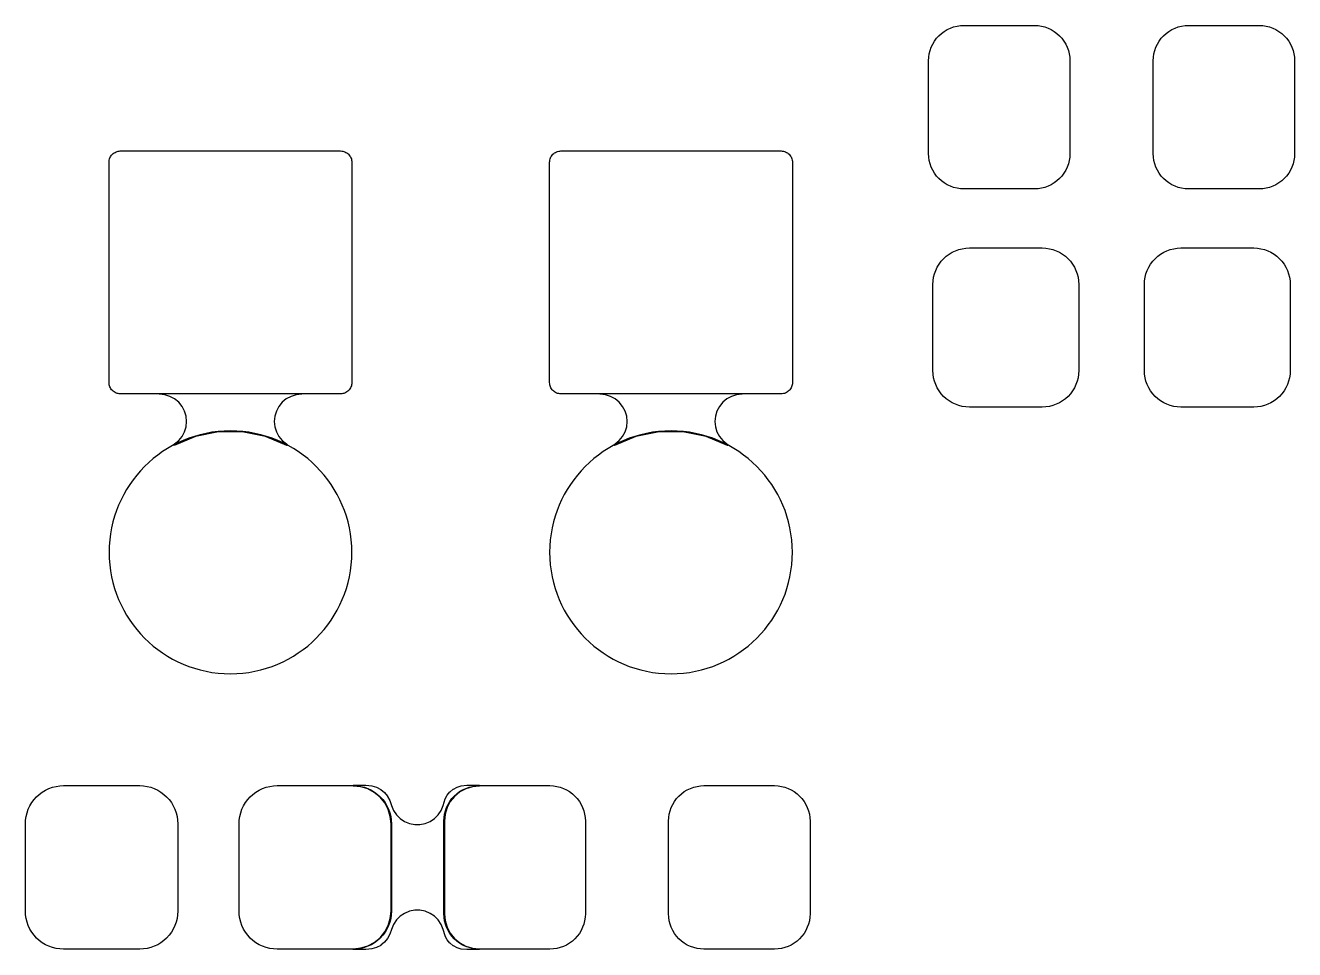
# Model space of a CAD drawing. Extents: x 0.49 to 2.43, y -7.79 to -4.97.
# Drawn here: x 0.8374 to 1.0642, y -7.7824 to -7.6173 of the extents above; entities that cross this region are included whole.
import ezdxf

# ---------------------------------------------------------------- set-up
doc = ezdxf.new("R2010")
doc.units = 0
doc.header["$MEASUREMENT"] = 0
doc.layers.add('BLACK', color=7, linetype='CONTINUOUS')

msp = doc.modelspace()

# ---------------------------------------------------------------- linework, layer by layer
at = {"layer": 'BLACK', "linetype": 'CONTINUOUS'}
for p, q in [((1.00326, -7.61756), (1.00387, -7.6174)), ((1.00387, -7.6174), (1.00448, -7.61731)), ((1.00448, -7.61731), (1.0051, -7.61728)), ((1.0051, -7.61728), (1.01774, -7.61728)), ((1.01774, -7.61728), (1.01836, -7.61731)), ((1.01836, -7.61731), (1.01897, -7.6174)), ((1.01897, -7.6174), (1.01957, -7.61756)), ((1.04342, -7.61756), (1.04402, -7.6174)), ((1.04402, -7.6174), (1.04464, -7.61731)), ((1.04464, -7.61731), (1.04526, -7.61728)), ((1.04526, -7.61728), (1.05789, -7.61728)), ((1.05789, -7.61728), (1.05851, -7.61731)), ((1.05851, -7.61731), (1.05913, -7.6174)), ((1.05913, -7.6174), (1.05973, -7.61756)), ((0.999844, -7.62009), (1.00021, -7.61959)), ((1.00021, -7.61959), (1.00063, -7.61913)), ((1.00063, -7.61913), (1.00109, -7.61872)), ((1.00109, -7.61872), (1.00159, -7.61835)), ((1.00159, -7.61835), (1.00212, -7.61803)), ((1.00212, -7.61803), (1.00268, -7.61776)), ((1.00268, -7.61776), (1.00326, -7.61756)), ((1.01957, -7.61756), (1.02015, -7.61776)), ((1.02015, -7.61776), (1.02071, -7.61803)), ((1.02071, -7.61803), (1.02125, -7.61835)), ((1.02125, -7.61835), (1.02174, -7.61872)), ((1.02174, -7.61872), (1.0222, -7.61913)), ((1.0222, -7.61913), (1.02262, -7.61959)), ((1.02262, -7.61959), (1.02299, -7.62009)), ((1.04, -7.62009), (1.04037, -7.61959)), ((1.04037, -7.61959), (1.04079, -7.61913)), ((1.04079, -7.61913), (1.04125, -7.61872)), ((1.04125, -7.61872), (1.04175, -7.61835)), ((1.04175, -7.61835), (1.04228, -7.61803)), ((1.04228, -7.61803), (1.04284, -7.61776)), ((1.04284, -7.61776), (1.04342, -7.61756)), ((1.05973, -7.61756), (1.06031, -7.61776)), ((1.06031, -7.61776), (1.06087, -7.61803)), ((1.06087, -7.61803), (1.0614, -7.61835)), ((1.0614, -7.61835), (1.0619, -7.61872)), ((1.0619, -7.61872), (1.06236, -7.61913)), ((1.06236, -7.61913), (1.06278, -7.61959)), ((1.06278, -7.61959), (1.06315, -7.62009)), ((0.998901, -7.62237), (0.999052, -7.62177)), ((0.999052, -7.62177), (0.999261, -7.62118)), ((0.999261, -7.62118), (0.999526, -7.62062)), ((0.999526, -7.62062), (0.999844, -7.62009)), ((1.02299, -7.62009), (1.02331, -7.62062)), ((1.02331, -7.62062), (1.02357, -7.62118)), ((1.02357, -7.62118), (1.02378, -7.62177)), ((1.02378, -7.62177), (1.02393, -7.62237)), ((1.03906, -7.62237), (1.03921, -7.62177)), ((1.03921, -7.62177), (1.03942, -7.62118)), ((1.03942, -7.62118), (1.03968, -7.62062)), ((1.03968, -7.62062), (1.04, -7.62009)), ((1.06315, -7.62009), (1.06347, -7.62062)), ((1.06347, -7.62062), (1.06373, -7.62118)), ((1.06373, -7.62118), (1.06394, -7.62177)), ((1.06394, -7.62177), (1.06409, -7.62237)), ((0.99878, -7.6236), (0.99881, -7.62298)), ((0.99878, -7.64018), (0.99878, -7.6236)), ((0.99881, -7.62298), (0.998901, -7.62237)), ((1.02393, -7.62237), (1.02402, -7.62298)), ((1.02402, -7.62298), (1.02406, -7.6236)), ((1.02406, -7.6236), (1.02406, -7.64018)), ((1.03894, -7.6236), (1.03897, -7.62298)), ((1.03894, -7.64018), (1.03894, -7.6236)), ((1.03897, -7.62298), (1.03906, -7.62237)), ((1.06409, -7.62237), (1.06418, -7.62298)), ((1.06418, -7.62298), (1.06421, -7.6236)), ((1.06421, -7.6236), (1.06421, -7.64018)), ((0.852911, -7.64031), (0.853057, -7.64018)), ((0.853057, -7.64018), (0.853215, -7.64006)), ((0.853215, -7.64006), (0.853384, -7.63996)), ((0.853384, -7.63996), (0.853562, -7.63988)), ((0.853562, -7.63988), (0.853748, -7.63981)), ((0.853748, -7.63981), (0.853939, -7.63976)), ((0.853939, -7.63976), (0.854134, -7.63973)), ((0.854134, -7.63973), (0.854331, -7.63972)), ((0.854331, -7.63972), (0.893701, -7.63972)), ((0.893701, -7.63972), (0.893898, -7.63973)), ((0.893898, -7.63973), (0.894093, -7.63976)), ((0.894093, -7.63976), (0.894284, -7.63981)), ((0.894284, -7.63981), (0.894469, -7.63988)), ((0.894469, -7.63988), (0.894647, -7.63996)), ((0.894647, -7.63996), (0.894816, -7.64006)), ((0.894816, -7.64006), (0.894975, -7.64018)), ((0.894975, -7.64018), (0.895121, -7.64031)), ((0.931651, -7.64031), (0.931797, -7.64018)), ((0.931797, -7.64018), (0.931955, -7.64006)), ((0.931955, -7.64006), (0.932124, -7.63996)), ((0.932124, -7.63996), (0.932302, -7.63988)), ((0.932302, -7.63988), (0.932488, -7.63981)), ((0.932488, -7.63981), (0.932679, -7.63976)), ((0.932679, -7.63976), (0.932874, -7.63973)), ((0.932874, -7.63973), (0.933071, -7.63972)), ((0.933071, -7.63972), (0.972441, -7.63972)), ((0.972441, -7.63972), (0.972638, -7.63973)), ((0.972638, -7.63973), (0.972833, -7.63976)), ((0.972833, -7.63976), (0.973024, -7.63981)), ((0.973024, -7.63981), (0.973209, -7.63988)), ((0.973209, -7.63988), (0.973387, -7.63996)), ((0.973387, -7.63996), (0.973556, -7.64006)), ((0.973556, -7.64006), (0.973715, -7.64018)), ((0.973715, -7.64018), (0.973861, -7.64031)), ((0.99881, -7.6408), (0.99878, -7.64018)), ((1.02406, -7.64018), (1.02402, -7.6408)), ((1.03897, -7.6408), (1.03894, -7.64018)), ((1.06421, -7.64018), (1.06418, -7.6408)), ((0.852323, -7.64173), (0.852333, -7.64154)), ((0.852323, -7.6811), (0.852323, -7.64173)), ((0.852333, -7.64154), (0.852361, -7.64134)), ((0.852361, -7.64134), (0.852409, -7.64115)), ((0.852409, -7.64115), (0.852476, -7.64096)), ((0.852476, -7.64096), (0.85256, -7.64079)), ((0.85256, -7.64079), (0.852661, -7.64062)), ((0.852661, -7.64062), (0.852779, -7.64046)), ((0.852779, -7.64046), (0.852911, -7.64031)), ((0.895121, -7.64031), (0.895253, -7.64046)), ((0.895253, -7.64046), (0.89537, -7.64062)), ((0.89537, -7.64062), (0.895472, -7.64079)), ((0.895472, -7.64079), (0.895556, -7.64096)), ((0.895556, -7.64096), (0.895622, -7.64115)), ((0.895622, -7.64115), (0.89567, -7.64134)), ((0.89567, -7.64134), (0.895699, -7.64154)), ((0.895699, -7.64154), (0.895709, -7.64173)), ((0.895709, -7.64173), (0.895709, -7.6811)), ((0.931063, -7.64173), (0.931073, -7.64154)), ((0.931063, -7.6811), (0.931063, -7.64173)), ((0.931073, -7.64154), (0.931102, -7.64134)), ((0.931102, -7.64134), (0.931149, -7.64115)), ((0.931149, -7.64115), (0.931216, -7.64096)), ((0.931216, -7.64096), (0.9313, -7.64079)), ((0.9313, -7.64079), (0.931401, -7.64062)), ((0.931401, -7.64062), (0.931519, -7.64046)), ((0.931519, -7.64046), (0.931651, -7.64031)), ((0.973861, -7.64031), (0.973993, -7.64046)), ((0.973993, -7.64046), (0.97411, -7.64062)), ((0.97411, -7.64062), (0.974212, -7.64079)), ((0.974212, -7.64079), (0.974296, -7.64096)), ((0.974296, -7.64096), (0.974362, -7.64115)), ((0.974362, -7.64115), (0.97441, -7.64134)), ((0.97441, -7.64134), (0.974439, -7.64154)), ((0.974439, -7.64154), (0.974449, -7.64173)), ((0.974449, -7.64173), (0.974449, -7.6811)), ((0.998901, -7.64141), (0.99881, -7.6408)), ((0.999052, -7.64201), (0.998901, -7.64141)), ((0.999261, -7.6426), (0.999052, -7.64201)), ((1.02378, -7.64201), (1.02357, -7.6426)), ((1.02393, -7.64141), (1.02378, -7.64201)), ((1.02402, -7.6408), (1.02393, -7.64141)), ((1.03906, -7.64141), (1.03897, -7.6408)), ((1.03921, -7.64201), (1.03906, -7.64141)), ((1.03942, -7.6426), (1.03921, -7.64201)), ((1.06394, -7.64201), (1.06373, -7.6426)), ((1.06409, -7.64141), (1.06394, -7.64201)), ((1.06418, -7.6408), (1.06409, -7.64141)), ((0.999526, -7.64316), (0.999261, -7.6426)), ((0.999844, -7.64369), (0.999526, -7.64316)), ((1.00021, -7.64419), (0.999844, -7.64369)), ((1.00063, -7.64465), (1.00021, -7.64419)), ((1.00109, -7.64506), (1.00063, -7.64465)), ((1.0222, -7.64465), (1.02174, -7.64506)), ((1.02262, -7.64419), (1.0222, -7.64465)), ((1.02299, -7.64369), (1.02262, -7.64419)), ((1.02331, -7.64316), (1.02299, -7.64369)), ((1.02357, -7.6426), (1.02331, -7.64316)), ((1.03968, -7.64316), (1.03942, -7.6426)), ((1.04, -7.64369), (1.03968, -7.64316)), ((1.04037, -7.64419), (1.04, -7.64369)), ((1.04079, -7.64465), (1.04037, -7.64419)), ((1.04125, -7.64506), (1.04079, -7.64465)), ((1.06236, -7.64465), (1.0619, -7.64506)), ((1.06278, -7.64419), (1.06236, -7.64465)), ((1.06315, -7.64369), (1.06278, -7.64419)), ((1.06347, -7.64316), (1.06315, -7.64369)), ((1.06373, -7.6426), (1.06347, -7.64316)), ((1.00159, -7.64543), (1.00109, -7.64506)), ((1.00212, -7.64575), (1.00159, -7.64543)), ((1.00268, -7.64602), (1.00212, -7.64575)), ((1.00326, -7.64622), (1.00268, -7.64602)), ((1.00387, -7.64637), (1.00326, -7.64622)), ((1.00448, -7.64647), (1.00387, -7.64637)), ((1.0051, -7.6465), (1.00448, -7.64647)), ((1.01774, -7.6465), (1.0051, -7.6465)), ((1.01836, -7.64647), (1.01774, -7.6465)), ((1.01897, -7.64637), (1.01836, -7.64647)), ((1.01957, -7.64622), (1.01897, -7.64637)), ((1.02015, -7.64602), (1.01957, -7.64622)), ((1.02071, -7.64575), (1.02015, -7.64602)), ((1.02125, -7.64543), (1.02071, -7.64575)), ((1.02174, -7.64506), (1.02125, -7.64543)), ((1.04175, -7.64543), (1.04125, -7.64506)), ((1.04228, -7.64575), (1.04175, -7.64543)), ((1.04284, -7.64602), (1.04228, -7.64575)), ((1.04342, -7.64622), (1.04284, -7.64602)), ((1.04402, -7.64637), (1.04342, -7.64622)), ((1.04464, -7.64647), (1.04402, -7.64637)), ((1.04526, -7.6465), (1.04464, -7.64647)), ((1.05789, -7.6465), (1.04526, -7.6465)), ((1.05851, -7.64647), (1.05789, -7.6465)), ((1.05913, -7.64637), (1.05851, -7.64647)), ((1.05973, -7.64622), (1.05913, -7.64637)), ((1.06031, -7.64602), (1.05973, -7.64622)), ((1.06087, -7.64575), (1.06031, -7.64602)), ((1.0614, -7.64543), (1.06087, -7.64575)), ((1.0619, -7.64506), (1.0614, -7.64543)), ((1.00195, -7.65853), (1.00246, -7.65815)), ((1.00246, -7.65815), (1.00301, -7.65782)), ((1.00301, -7.65782), (1.00359, -7.65754)), ((1.00359, -7.65754), (1.00419, -7.65733)), ((1.00419, -7.65733), (1.00481, -7.65717)), ((1.00481, -7.65717), (1.00544, -7.65708)), ((1.00544, -7.65708), (1.00608, -7.65705)), ((1.00608, -7.65705), (1.01911, -7.65705)), ((1.01911, -7.65705), (1.01975, -7.65708)), ((1.01975, -7.65708), (1.02039, -7.65717)), ((1.02039, -7.65717), (1.02101, -7.65733)), ((1.02101, -7.65733), (1.02161, -7.65754)), ((1.02161, -7.65754), (1.02219, -7.65782)), ((1.02219, -7.65782), (1.02273, -7.65815)), ((1.02273, -7.65815), (1.02325, -7.65853)), ((1.03974, -7.65853), (1.04026, -7.65815)), ((1.04026, -7.65815), (1.04081, -7.65782)), ((1.04081, -7.65782), (1.04138, -7.65754)), ((1.04138, -7.65754), (1.04199, -7.65733)), ((1.04199, -7.65733), (1.04261, -7.65717)), ((1.04261, -7.65717), (1.04324, -7.65708)), ((1.04324, -7.65708), (1.04388, -7.65705)), ((1.04388, -7.65705), (1.05691, -7.65705)), ((1.05691, -7.65705), (1.05755, -7.65708)), ((1.05755, -7.65708), (1.05818, -7.65717)), ((1.05818, -7.65717), (1.0588, -7.65733)), ((1.0588, -7.65733), (1.0594, -7.65754)), ((1.0594, -7.65754), (1.05998, -7.65782)), ((1.05998, -7.65782), (1.06053, -7.65815)), ((1.06053, -7.65815), (1.06104, -7.65853)), ((1.00006, -7.66107), (1.00034, -7.66049)), ((1.00034, -7.66049), (1.00067, -7.65994)), ((1.00067, -7.65994), (1.00105, -7.65943)), ((1.00105, -7.65943), (1.00148, -7.65896)), ((1.00148, -7.65896), (1.00195, -7.65853)), ((1.02325, -7.65853), (1.02372, -7.65896)), ((1.02372, -7.65896), (1.02415, -7.65943)), ((1.02415, -7.65943), (1.02453, -7.65994)), ((1.02453, -7.65994), (1.02486, -7.66049)), ((1.02486, -7.66049), (1.02513, -7.66107)), ((1.03786, -7.66107), (1.03813, -7.66049)), ((1.03813, -7.66049), (1.03846, -7.65994)), ((1.03846, -7.65994), (1.03884, -7.65943)), ((1.03884, -7.65943), (1.03927, -7.65896)), ((1.03927, -7.65896), (1.03974, -7.65853)), ((1.06104, -7.65853), (1.06152, -7.65896)), ((1.06152, -7.65896), (1.06195, -7.65943)), ((1.06195, -7.65943), (1.06233, -7.65994)), ((1.06233, -7.65994), (1.06266, -7.66049)), ((1.06266, -7.66049), (1.06293, -7.66107)), ((0.999567, -7.66356), (0.999598, -7.66292)), ((0.999598, -7.66292), (0.999692, -7.66229)), ((0.999692, -7.66229), (0.999847, -7.66167)), ((0.999847, -7.66167), (1.00006, -7.66107)), ((1.02513, -7.66107), (1.02535, -7.66167)), ((1.02535, -7.66167), (1.0255, -7.66229)), ((1.0255, -7.66229), (1.0256, -7.66292)), ((1.0256, -7.66292), (1.02563, -7.66356)), ((1.03736, -7.66356), (1.03739, -7.66292)), ((1.03739, -7.66292), (1.03749, -7.66229)), ((1.03749, -7.66229), (1.03764, -7.66167)), ((1.03764, -7.66167), (1.03786, -7.66107)), ((1.06293, -7.66107), (1.06314, -7.66167)), ((1.06314, -7.66167), (1.0633, -7.66229)), ((1.0633, -7.66229), (1.06339, -7.66292)), ((1.06339, -7.66292), (1.06343, -7.66356)), ((0.999567, -7.67896), (0.999567, -7.66356)), ((1.02563, -7.66356), (1.02563, -7.67896)), ((1.03736, -7.67896), (1.03736, -7.66356)), ((1.06343, -7.66356), (1.06343, -7.67896)), ((0.999598, -7.6796), (0.999567, -7.67896)), ((0.999692, -7.68023), (0.999598, -7.6796)), ((0.999847, -7.68085), (0.999692, -7.68023)), ((1.00006, -7.68145), (0.999847, -7.68085)), ((1.02535, -7.68085), (1.02513, -7.68145)), ((1.0255, -7.68023), (1.02535, -7.68085)), ((1.0256, -7.6796), (1.0255, -7.68023)), ((1.02563, -7.67896), (1.0256, -7.6796)), ((1.03739, -7.6796), (1.03736, -7.67896)), ((1.03749, -7.68023), (1.03739, -7.6796)), ((1.03764, -7.68085), (1.03749, -7.68023)), ((1.03786, -7.68145), (1.03764, -7.68085)), ((1.06314, -7.68085), (1.06293, -7.68145)), ((1.0633, -7.68023), (1.06314, -7.68085)), ((1.06339, -7.6796), (1.0633, -7.68023)), ((1.06343, -7.67896), (1.06339, -7.6796)), ((0.852333, -7.6813), (0.852323, -7.6811)), ((0.852361, -7.68149), (0.852333, -7.6813)), ((0.852409, -7.68169), (0.852361, -7.68149)), ((0.852476, -7.68187), (0.852409, -7.68169)), ((0.85256, -7.68205), (0.852476, -7.68187)), ((0.852661, -7.68222), (0.85256, -7.68205)), ((0.852779, -7.68238), (0.852661, -7.68222)), ((0.852911, -7.68252), (0.852779, -7.68238)), ((0.853057, -7.68265), (0.852911, -7.68252)), ((0.853215, -7.68277), (0.853057, -7.68265)), ((0.853384, -7.68287), (0.853215, -7.68277)), ((0.853562, -7.68296), (0.853384, -7.68287)), ((0.853748, -7.68302), (0.853562, -7.68296)), ((0.853939, -7.68307), (0.853748, -7.68302)), ((0.854134, -7.6831), (0.853939, -7.68307)), ((0.854331, -7.68311), (0.854134, -7.6831)), ((0.893701, -7.68311), (0.854331, -7.68311)), ((0.86127, -7.68314), (0.861278, -7.68306)), ((0.861334, -7.68319), (0.86127, -7.68314)), ((0.861278, -7.68306), (0.861342, -7.68303)), ((0.862286, -7.68328), (0.861334, -7.68319)), ((0.861342, -7.68303), (0.88669, -7.68303)), ((0.863195, -7.68356), (0.862286, -7.68328)), ((0.885745, -7.68328), (0.884837, -7.68356)), ((0.886698, -7.68319), (0.885745, -7.68328)), ((0.88669, -7.68303), (0.886758, -7.68307)), ((0.886758, -7.68315), (0.886698, -7.68319)), ((0.886758, -7.68307), (0.886758, -7.68315)), ((0.893898, -7.6831), (0.893701, -7.68311)), ((0.894093, -7.68307), (0.893898, -7.6831)), ((0.894284, -7.68302), (0.894093, -7.68307)), ((0.894469, -7.68296), (0.894284, -7.68302)), ((0.894647, -7.68287), (0.894469, -7.68296)), ((0.894816, -7.68277), (0.894647, -7.68287)), ((0.894975, -7.68265), (0.894816, -7.68277)), ((0.895121, -7.68252), (0.894975, -7.68265)), ((0.895253, -7.68238), (0.895121, -7.68252)), ((0.89537, -7.68222), (0.895253, -7.68238)), ((0.895472, -7.68205), (0.89537, -7.68222)), ((0.895556, -7.68187), (0.895472, -7.68205)), ((0.895622, -7.68169), (0.895556, -7.68187)), ((0.89567, -7.68149), (0.895622, -7.68169)), ((0.895699, -7.6813), (0.89567, -7.68149)), ((0.895709, -7.6811), (0.895699, -7.6813)), ((0.931073, -7.6813), (0.931063, -7.6811)), ((0.931102, -7.68149), (0.931073, -7.6813)), ((0.931149, -7.68169), (0.931102, -7.68149)), ((0.931216, -7.68187), (0.931149, -7.68169)), ((0.9313, -7.68205), (0.931216, -7.68187)), ((0.931401, -7.68222), (0.9313, -7.68205)), ((0.931519, -7.68238), (0.931401, -7.68222)), ((0.931651, -7.68252), (0.931519, -7.68238)), ((0.931797, -7.68265), (0.931651, -7.68252)), ((0.931955, -7.68277), (0.931797, -7.68265)), ((0.932124, -7.68287), (0.931955, -7.68277)), ((0.932302, -7.68296), (0.932124, -7.68287)), ((0.932488, -7.68302), (0.932302, -7.68296)), ((0.932679, -7.68307), (0.932488, -7.68302)), ((0.932874, -7.6831), (0.932679, -7.68307)), ((0.933071, -7.68311), (0.932874, -7.6831)), ((0.972441, -7.68311), (0.933071, -7.68311)), ((0.94001, -7.68314), (0.940018, -7.68306)), ((0.940074, -7.68319), (0.94001, -7.68314)), ((0.940018, -7.68306), (0.940082, -7.68303)), ((0.941026, -7.68328), (0.940074, -7.68319)), ((0.940082, -7.68303), (0.96543, -7.68303)), ((0.941935, -7.68356), (0.941026, -7.68328)), ((0.964485, -7.68328), (0.963577, -7.68356)), ((0.965438, -7.68319), (0.964485, -7.68328)), ((0.96543, -7.68303), (0.965498, -7.68307)), ((0.965498, -7.68315), (0.965438, -7.68319)), ((0.965498, -7.68307), (0.965498, -7.68315)), ((0.972638, -7.6831), (0.972441, -7.68311)), ((0.972833, -7.68307), (0.972638, -7.6831)), ((0.973024, -7.68302), (0.972833, -7.68307)), ((0.973209, -7.68296), (0.973024, -7.68302)), ((0.973387, -7.68287), (0.973209, -7.68296)), ((0.973556, -7.68277), (0.973387, -7.68287)), ((0.973715, -7.68265), (0.973556, -7.68277)), ((0.973861, -7.68252), (0.973715, -7.68265)), ((0.973993, -7.68238), (0.973861, -7.68252)), ((0.97411, -7.68222), (0.973993, -7.68238)), ((0.974212, -7.68205), (0.97411, -7.68222)), ((0.974296, -7.68187), (0.974212, -7.68205)), ((0.974362, -7.68169), (0.974296, -7.68187)), ((0.97441, -7.68149), (0.974362, -7.68169)), ((0.974439, -7.6813), (0.97441, -7.68149)), ((0.974449, -7.6811), (0.974439, -7.6813)), ((1.00034, -7.68203), (1.00006, -7.68145)), ((1.00067, -7.68258), (1.00034, -7.68203)), ((1.00105, -7.68309), (1.00067, -7.68258)), ((1.00148, -7.68356), (1.00105, -7.68309)), ((1.02415, -7.68309), (1.02372, -7.68356)), ((1.02453, -7.68258), (1.02415, -7.68309)), ((1.02486, -7.68203), (1.02453, -7.68258)), ((1.02513, -7.68145), (1.02486, -7.68203)), ((1.03813, -7.68203), (1.03786, -7.68145)), ((1.03846, -7.68258), (1.03813, -7.68203)), ((1.03884, -7.68309), (1.03846, -7.68258)), ((1.03927, -7.68356), (1.03884, -7.68309)), ((1.06195, -7.68309), (1.06152, -7.68356)), ((1.06233, -7.68258), (1.06195, -7.68309)), ((1.06266, -7.68203), (1.06233, -7.68258)), ((1.06293, -7.68145), (1.06266, -7.68203)), ((0.864032, -7.68401), (0.863195, -7.68356)), ((0.864766, -7.68461), (0.864032, -7.68401)), ((0.865368, -7.68534), (0.864766, -7.68461)), ((0.865815, -7.68618), (0.865368, -7.68534)), ((0.882664, -7.68534), (0.882216, -7.68618)), ((0.883266, -7.68461), (0.882664, -7.68534)), ((0.884, -7.68401), (0.883266, -7.68461)), ((0.884837, -7.68356), (0.884, -7.68401)), ((0.942772, -7.68401), (0.941935, -7.68356)), ((0.943506, -7.68461), (0.942772, -7.68401)), ((0.944108, -7.68534), (0.943506, -7.68461)), ((0.944555, -7.68618), (0.944108, -7.68534)), ((0.961404, -7.68534), (0.960956, -7.68618)), ((0.962006, -7.68461), (0.961404, -7.68534)), ((0.96274, -7.68401), (0.962006, -7.68461)), ((0.963577, -7.68356), (0.96274, -7.68401)), ((1.00195, -7.68399), (1.00148, -7.68356)), ((1.00246, -7.68437), (1.00195, -7.68399)), ((1.00301, -7.6847), (1.00246, -7.68437)), ((1.00359, -7.68498), (1.00301, -7.6847)), ((1.00419, -7.68519), (1.00359, -7.68498)), ((1.00481, -7.68535), (1.00419, -7.68519)), ((1.00544, -7.68544), (1.00481, -7.68535)), ((1.00608, -7.68547), (1.00544, -7.68544)), ((1.01911, -7.68547), (1.00608, -7.68547)), ((1.01975, -7.68544), (1.01911, -7.68547)), ((1.02039, -7.68535), (1.01975, -7.68544)), ((1.02101, -7.68519), (1.02039, -7.68535)), ((1.02161, -7.68498), (1.02101, -7.68519)), ((1.02219, -7.6847), (1.02161, -7.68498)), ((1.02273, -7.68437), (1.02219, -7.6847)), ((1.02325, -7.68399), (1.02273, -7.68437)), ((1.02372, -7.68356), (1.02325, -7.68399)), ((1.03974, -7.68399), (1.03927, -7.68356)), ((1.04026, -7.68437), (1.03974, -7.68399)), ((1.04081, -7.6847), (1.04026, -7.68437)), ((1.04138, -7.68498), (1.04081, -7.6847)), ((1.04199, -7.68519), (1.04138, -7.68498)), ((1.04261, -7.68535), (1.04199, -7.68519)), ((1.04324, -7.68544), (1.04261, -7.68535)), ((1.04388, -7.68547), (1.04324, -7.68544)), ((1.05691, -7.68547), (1.04388, -7.68547)), ((1.05755, -7.68544), (1.05691, -7.68547)), ((1.05818, -7.68535), (1.05755, -7.68544)), ((1.0588, -7.68519), (1.05818, -7.68535)), ((1.0594, -7.68498), (1.0588, -7.68519)), ((1.05998, -7.6847), (1.0594, -7.68498)), ((1.06053, -7.68437), (1.05998, -7.6847)), ((1.06104, -7.68399), (1.06053, -7.68437)), ((1.06152, -7.68356), (1.06104, -7.68399)), ((0.866091, -7.68709), (0.865815, -7.68618)), ((0.866184, -7.68803), (0.866091, -7.68709)), ((0.881941, -7.68709), (0.881848, -7.68803)), ((0.882216, -7.68618), (0.881941, -7.68709)), ((0.944831, -7.68709), (0.944555, -7.68618)), ((0.944924, -7.68803), (0.944831, -7.68709)), ((0.960681, -7.68709), (0.960588, -7.68803)), ((0.960956, -7.68618), (0.960681, -7.68709)), ((0.865368, -7.69072), (0.865815, -7.68988)), ((0.865815, -7.68988), (0.866091, -7.68898)), ((0.866091, -7.68898), (0.866184, -7.68803)), ((0.871897, -7.68991), (0.867742, -7.69073)), ((0.876134, -7.68991), (0.871897, -7.68991)), ((0.88029, -7.69073), (0.876134, -7.68991)), ((0.881848, -7.68803), (0.881941, -7.68898)), ((0.881941, -7.68898), (0.882216, -7.68988)), ((0.882216, -7.68988), (0.882664, -7.69072)), ((0.944108, -7.69072), (0.944555, -7.68988)), ((0.944555, -7.68988), (0.944831, -7.68898)), ((0.944831, -7.68898), (0.944924, -7.68803)), ((0.950637, -7.68991), (0.946482, -7.69073)), ((0.954874, -7.68991), (0.950637, -7.68991)), ((0.95903, -7.69073), (0.954874, -7.68991)), ((0.960588, -7.68803), (0.960681, -7.68898)), ((0.960681, -7.68898), (0.960956, -7.68988)), ((0.960956, -7.68988), (0.961404, -7.69072)), ((0.863824, -7.69223), (0.863858, -7.69217)), ((0.863854, -7.6923), (0.863824, -7.69223)), ((0.863932, -7.69231), (0.863854, -7.6923)), ((0.863858, -7.69217), (0.864029, -7.69206)), ((0.867742, -7.69073), (0.863932, -7.69231)), ((0.864029, -7.69206), (0.864766, -7.69146)), ((0.864766, -7.69146), (0.865368, -7.69072)), ((0.884099, -7.69231), (0.88029, -7.69073)), ((0.882664, -7.69072), (0.883266, -7.69146)), ((0.883266, -7.69146), (0.884003, -7.69206)), ((0.884003, -7.69206), (0.884173, -7.69217)), ((0.884164, -7.69231), (0.884099, -7.69231)), ((0.884208, -7.69224), (0.884164, -7.69231)), ((0.884173, -7.69217), (0.884208, -7.69224)), ((0.942564, -7.69223), (0.942599, -7.69217)), ((0.942594, -7.6923), (0.942564, -7.69223)), ((0.942672, -7.69231), (0.942594, -7.6923)), ((0.942599, -7.69217), (0.942769, -7.69206)), ((0.946482, -7.69073), (0.942672, -7.69231)), ((0.942769, -7.69206), (0.943506, -7.69146)), ((0.943506, -7.69146), (0.944108, -7.69072)), ((0.962839, -7.69231), (0.95903, -7.69073)), ((0.961404, -7.69072), (0.962006, -7.69146)), ((0.962006, -7.69146), (0.962743, -7.69206)), ((0.962743, -7.69206), (0.962913, -7.69217)), ((0.962904, -7.69231), (0.962839, -7.69231)), ((0.962948, -7.69224), (0.962904, -7.69231)), ((0.962913, -7.69217), (0.962948, -7.69224)), ((0.840963, -7.75391), (0.841567, -7.75363)), ((0.841567, -7.75363), (0.842196, -7.7534)), ((0.842196, -7.7534), (0.842844, -7.75324)), ((0.842844, -7.75324), (0.843506, -7.75314)), ((0.843506, -7.75314), (0.844173, -7.75311)), ((0.844173, -7.75311), (0.857795, -7.75311)), ((0.857795, -7.75311), (0.858463, -7.75314)), ((0.858463, -7.75314), (0.859124, -7.75324)), ((0.859124, -7.75324), (0.859772, -7.7534)), ((0.859772, -7.7534), (0.860402, -7.75363)), ((0.860402, -7.75363), (0.861006, -7.75391)), ((0.879151, -7.75391), (0.879756, -7.75363)), ((0.879756, -7.75363), (0.880385, -7.7534)), ((0.880385, -7.7534), (0.881033, -7.75324)), ((0.881033, -7.75324), (0.881695, -7.75314)), ((0.881695, -7.75314), (0.882362, -7.75311)), ((0.882362, -7.75311), (0.895984, -7.75311)), ((0.895913, -7.75314), (0.89592, -7.75306)), ((0.895977, -7.75319), (0.895913, -7.75314)), ((0.89592, -7.75306), (0.895984, -7.75303)), ((0.897297, -7.75332), (0.895977, -7.75319)), ((0.895984, -7.75303), (0.898203, -7.75303)), ((0.895984, -7.75311), (0.896652, -7.75314)), ((0.896652, -7.75314), (0.897313, -7.75324)), ((0.89856, -7.7537), (0.897297, -7.75332)), ((0.897313, -7.75324), (0.897961, -7.7534)), ((0.897961, -7.7534), (0.898591, -7.75363)), ((0.898203, -7.75303), (0.898211, -7.75303)), ((0.898211, -7.75303), (0.899297, -7.75314)), ((0.898591, -7.75363), (0.899195, -7.75391)), ((0.899297, -7.75314), (0.899312, -7.75314)), ((0.899312, -7.75314), (0.900124, -7.75339)), ((0.900124, -7.75339), (0.900138, -7.75339)), ((0.900138, -7.75339), (0.900886, -7.75379)), ((0.913856, -7.75371), (0.914519, -7.75336)), ((0.914519, -7.75336), (0.914533, -7.75335)), ((0.914533, -7.75335), (0.915253, -7.75313)), ((0.916096, -7.75366), (0.915018, -7.75424)), ((0.915253, -7.75313), (0.915268, -7.75313)), ((0.915268, -7.75313), (0.916258, -7.75303)), ((0.915506, -7.75386), (0.916066, -7.75359)), ((0.916066, -7.75359), (0.91665, -7.75338)), ((0.917267, -7.75331), (0.916096, -7.75366)), ((0.916258, -7.75303), (0.916265, -7.75303)), ((0.916265, -7.75303), (0.918484, -7.75303)), ((0.91665, -7.75338), (0.917251, -7.75323)), ((0.917251, -7.75323), (0.917865, -7.75314)), ((0.918492, -7.75319), (0.917267, -7.75331)), ((0.917865, -7.75314), (0.918484, -7.75311)), ((0.918484, -7.75303), (0.918552, -7.75307)), ((0.918484, -7.75311), (0.931122, -7.75311)), ((0.918552, -7.75315), (0.918492, -7.75319)), ((0.918552, -7.75307), (0.918552, -7.75315)), ((0.931122, -7.75311), (0.931741, -7.75314)), ((0.931741, -7.75314), (0.932355, -7.75323)), ((0.932355, -7.75323), (0.932956, -7.75338)), ((0.932956, -7.75338), (0.93354, -7.75359)), ((0.93354, -7.75359), (0.934101, -7.75386)), ((0.955663, -7.75386), (0.956224, -7.75359)), ((0.956224, -7.75359), (0.956807, -7.75338)), ((0.956807, -7.75338), (0.957409, -7.75323)), ((0.957409, -7.75323), (0.958022, -7.75314)), ((0.958022, -7.75314), (0.958642, -7.75311)), ((0.958642, -7.75311), (0.97128, -7.75311)), ((0.97128, -7.75311), (0.971899, -7.75314)), ((0.971899, -7.75314), (0.972512, -7.75323)), ((0.972512, -7.75323), (0.973114, -7.75338)), ((0.973114, -7.75338), (0.973698, -7.75359)), ((0.973698, -7.75359), (0.974258, -7.75386)), ((0.83851, -7.75614), (0.838908, -7.7556)), ((0.838908, -7.7556), (0.839357, -7.75511)), ((0.839357, -7.75511), (0.839852, -7.75466)), ((0.839852, -7.75466), (0.840389, -7.75426)), ((0.840389, -7.75426), (0.840963, -7.75391)), ((0.861006, -7.75391), (0.861579, -7.75426)), ((0.861579, -7.75426), (0.862116, -7.75466)), ((0.862116, -7.75466), (0.862611, -7.75511)), ((0.862611, -7.75511), (0.86306, -7.7556)), ((0.86306, -7.7556), (0.863458, -7.75614)), ((0.876699, -7.75614), (0.877097, -7.7556)), ((0.877097, -7.7556), (0.877546, -7.75511)), ((0.877546, -7.75511), (0.878041, -7.75466)), ((0.878041, -7.75466), (0.878578, -7.75426)), ((0.878578, -7.75426), (0.879151, -7.75391)), ((0.899724, -7.75432), (0.89856, -7.7537)), ((0.899195, -7.75391), (0.899768, -7.75426)), ((0.900744, -7.75516), (0.899724, -7.75432)), ((0.899768, -7.75426), (0.900305, -7.75466)), ((0.900305, -7.75466), (0.9008, -7.75511)), ((0.901582, -7.75618), (0.900744, -7.75516)), ((0.9008, -7.75511), (0.901249, -7.7556)), ((0.900886, -7.75379), (0.900899, -7.7538)), ((0.900899, -7.7538), (0.901554, -7.75434)), ((0.901249, -7.7556), (0.901647, -7.75614)), ((0.901554, -7.75434), (0.901565, -7.75435)), ((0.901565, -7.75435), (0.902103, -7.75501)), ((0.902103, -7.75501), (0.902112, -7.75502)), ((0.902112, -7.75502), (0.902512, -7.75577)), ((0.902512, -7.75577), (0.902517, -7.75578)), ((0.902517, -7.75578), (0.90278, -7.75665)), ((0.912051, -7.75665), (0.912406, -7.75548)), ((0.912406, -7.75548), (0.912412, -7.75546)), ((0.912412, -7.75546), (0.912766, -7.7548)), ((0.912766, -7.7548), (0.912774, -7.75479)), ((0.912774, -7.75479), (0.913251, -7.75421)), ((0.912911, -7.75645), (0.91323, -7.75592)), ((0.91323, -7.75592), (0.9136, -7.75542)), ((0.913251, -7.75421), (0.913262, -7.7542)), ((0.913262, -7.7542), (0.913843, -7.75372)), ((0.914072, -7.75502), (0.913296, -7.75596)), ((0.9136, -7.75542), (0.914016, -7.75496)), ((0.913843, -7.75372), (0.913856, -7.75371)), ((0.914016, -7.75496), (0.914476, -7.75454)), ((0.915018, -7.75424), (0.914072, -7.75502)), ((0.914476, -7.75454), (0.914974, -7.75418)), ((0.914974, -7.75418), (0.915506, -7.75386)), ((0.934101, -7.75386), (0.934633, -7.75418)), ((0.934633, -7.75418), (0.935131, -7.75454)), ((0.935131, -7.75454), (0.93559, -7.75496)), ((0.93559, -7.75496), (0.936007, -7.75542)), ((0.936007, -7.75542), (0.936376, -7.75592)), ((0.936376, -7.75592), (0.936695, -7.75645)), ((0.953069, -7.75645), (0.953388, -7.75592)), ((0.953388, -7.75592), (0.953757, -7.75542)), ((0.953757, -7.75542), (0.954174, -7.75496)), ((0.954174, -7.75496), (0.954633, -7.75454)), ((0.954633, -7.75454), (0.955131, -7.75418)), ((0.955131, -7.75418), (0.955663, -7.75386)), ((0.974258, -7.75386), (0.97479, -7.75418)), ((0.97479, -7.75418), (0.975288, -7.75454)), ((0.975288, -7.75454), (0.975748, -7.75496)), ((0.975748, -7.75496), (0.976164, -7.75542)), ((0.976164, -7.75542), (0.976534, -7.75592)), ((0.976534, -7.75592), (0.976852, -7.75645)), ((0.837493, -7.75859), (0.837655, -7.75794)), ((0.837655, -7.75794), (0.837881, -7.75731)), ((0.837881, -7.75731), (0.838166, -7.75671)), ((0.838166, -7.75671), (0.83851, -7.75614)), ((0.863458, -7.75614), (0.863802, -7.75671)), ((0.863802, -7.75671), (0.864088, -7.75731)), ((0.864088, -7.75731), (0.864313, -7.75794)), ((0.864313, -7.75794), (0.864475, -7.75859)), ((0.875682, -7.75859), (0.875844, -7.75794)), ((0.875844, -7.75794), (0.87607, -7.75731)), ((0.87607, -7.75731), (0.876355, -7.75671)), ((0.876355, -7.75671), (0.876699, -7.75614)), ((0.902204, -7.75735), (0.901582, -7.75618)), ((0.901647, -7.75614), (0.901991, -7.75671)), ((0.901991, -7.75671), (0.902277, -7.75731)), ((0.902587, -7.75861), (0.902204, -7.75735)), ((0.902277, -7.75731), (0.902502, -7.75794)), ((0.902502, -7.75794), (0.902664, -7.75859)), ((0.90278, -7.75665), (0.903145, -7.75753)), ((0.903145, -7.75753), (0.903673, -7.75832)), ((0.911158, -7.75832), (0.911686, -7.75753)), ((0.911686, -7.75753), (0.912051, -7.75665)), ((0.912196, -7.75881), (0.912287, -7.7582)), ((0.912287, -7.7582), (0.912437, -7.75759)), ((0.912719, -7.75704), (0.912364, -7.75821)), ((0.912437, -7.75759), (0.912646, -7.75701)), ((0.912646, -7.75701), (0.912911, -7.75645)), ((0.913296, -7.75596), (0.912719, -7.75704)), ((0.936695, -7.75645), (0.93696, -7.75701)), ((0.93696, -7.75701), (0.937169, -7.75759)), ((0.937169, -7.75759), (0.93732, -7.7582)), ((0.93732, -7.7582), (0.937411, -7.75881)), ((0.952353, -7.75881), (0.952444, -7.7582)), ((0.952444, -7.7582), (0.952595, -7.75759)), ((0.952595, -7.75759), (0.952804, -7.75701)), ((0.952804, -7.75701), (0.953069, -7.75645)), ((0.976852, -7.75645), (0.977117, -7.75701)), ((0.977117, -7.75701), (0.977326, -7.75759)), ((0.977326, -7.75759), (0.977477, -7.7582)), ((0.977477, -7.7582), (0.977568, -7.75881)), ((0.837362, -7.75992), (0.837395, -7.75925)), ((0.837362, -7.77551), (0.837362, -7.75992)), ((0.837395, -7.75925), (0.837493, -7.75859)), ((0.864475, -7.75859), (0.864574, -7.75925)), ((0.864574, -7.75925), (0.864606, -7.75992)), ((0.864606, -7.75992), (0.864606, -7.77551)), ((0.875551, -7.75992), (0.875584, -7.75925)), ((0.875551, -7.77551), (0.875551, -7.75992)), ((0.875584, -7.75925), (0.875682, -7.75859)), ((0.902717, -7.75992), (0.902587, -7.75861)), ((0.902664, -7.75859), (0.902762, -7.75925)), ((0.902717, -7.77551), (0.902717, -7.75992)), ((0.902762, -7.75925), (0.902795, -7.75992)), ((0.902795, -7.75992), (0.902795, -7.77551)), ((0.903673, -7.75832), (0.904344, -7.75899)), ((0.904344, -7.75899), (0.905133, -7.75952)), ((0.905133, -7.75952), (0.90601, -7.75988)), ((0.90601, -7.75988), (0.906941, -7.76007)), ((0.906941, -7.76007), (0.90789, -7.76007)), ((0.90789, -7.76007), (0.908821, -7.75988)), ((0.908821, -7.75988), (0.909698, -7.75952)), ((0.909698, -7.75952), (0.910487, -7.75899)), ((0.910487, -7.75899), (0.911158, -7.75832)), ((0.912165, -7.75943), (0.912196, -7.75881)), ((0.912165, -7.776), (0.912165, -7.75943)), ((0.912364, -7.75821), (0.912244, -7.75943)), ((0.912244, -7.75943), (0.912244, -7.776)), ((0.937411, -7.75881), (0.937441, -7.75943)), ((0.937441, -7.75943), (0.937441, -7.776)), ((0.952323, -7.75943), (0.952353, -7.75881)), ((0.952323, -7.776), (0.952323, -7.75943)), ((0.977568, -7.75881), (0.977598, -7.75943)), ((0.977598, -7.75943), (0.977598, -7.776)), ((0.837395, -7.77618), (0.837362, -7.77551)), ((0.837493, -7.77684), (0.837395, -7.77618)), ((0.864574, -7.77618), (0.864475, -7.77684)), ((0.864606, -7.77551), (0.864574, -7.77618)), ((0.875584, -7.77618), (0.875551, -7.77551)), ((0.875682, -7.77684), (0.875584, -7.77618)), ((0.902587, -7.77683), (0.902717, -7.77551)), ((0.902762, -7.77618), (0.902664, -7.77684)), ((0.902795, -7.77551), (0.902762, -7.77618)), ((0.905133, -7.77592), (0.904344, -7.77644)), ((0.90601, -7.77555), (0.905133, -7.77592)), ((0.906941, -7.77537), (0.90601, -7.77555)), ((0.90789, -7.77537), (0.906941, -7.77537)), ((0.908821, -7.77555), (0.90789, -7.77537)), ((0.909698, -7.77592), (0.908821, -7.77555)), ((0.910487, -7.77644), (0.909698, -7.77592)), ((0.912196, -7.77662), (0.912165, -7.776)), ((0.912244, -7.776), (0.912364, -7.77722)), ((0.937441, -7.776), (0.937411, -7.77662)), ((0.952353, -7.77662), (0.952323, -7.776)), ((0.977598, -7.776), (0.977568, -7.77662)), ((0.837655, -7.77749), (0.837493, -7.77684)), ((0.837881, -7.77812), (0.837655, -7.77749)), ((0.838166, -7.77872), (0.837881, -7.77812)), ((0.864088, -7.77812), (0.863802, -7.77872)), ((0.864313, -7.77749), (0.864088, -7.77812)), ((0.864475, -7.77684), (0.864313, -7.77749)), ((0.875844, -7.77749), (0.875682, -7.77684)), ((0.87607, -7.77812), (0.875844, -7.77749)), ((0.876355, -7.77872), (0.87607, -7.77812)), ((0.901582, -7.77925), (0.902204, -7.77809)), ((0.902277, -7.77812), (0.901991, -7.77872)), ((0.902204, -7.77809), (0.902587, -7.77683)), ((0.902502, -7.77749), (0.902277, -7.77812)), ((0.902664, -7.77684), (0.902502, -7.77749)), ((0.903145, -7.7779), (0.90278, -7.77878)), ((0.903673, -7.77711), (0.903145, -7.7779)), ((0.904344, -7.77644), (0.903673, -7.77711)), ((0.911158, -7.77711), (0.910487, -7.77644)), ((0.911686, -7.7779), (0.911158, -7.77711)), ((0.912051, -7.77878), (0.911686, -7.7779)), ((0.912287, -7.77724), (0.912196, -7.77662)), ((0.912437, -7.77784), (0.912287, -7.77724)), ((0.912364, -7.77722), (0.912719, -7.77839)), ((0.912646, -7.77842), (0.912437, -7.77784)), ((0.912911, -7.77898), (0.912646, -7.77842)), ((0.912719, -7.77839), (0.913296, -7.77947)), ((0.93696, -7.77842), (0.936695, -7.77898)), ((0.937169, -7.77784), (0.93696, -7.77842)), ((0.93732, -7.77724), (0.937169, -7.77784)), ((0.937411, -7.77662), (0.93732, -7.77724)), ((0.952444, -7.77724), (0.952353, -7.77662)), ((0.952595, -7.77784), (0.952444, -7.77724)), ((0.952804, -7.77842), (0.952595, -7.77784)), ((0.953069, -7.77898), (0.952804, -7.77842)), ((0.977117, -7.77842), (0.976852, -7.77898)), ((0.977326, -7.77784), (0.977117, -7.77842)), ((0.977477, -7.77724), (0.977326, -7.77784)), ((0.977568, -7.77662), (0.977477, -7.77724)), ((0.83851, -7.7793), (0.838166, -7.77872)), ((0.838908, -7.77983), (0.83851, -7.7793)), ((0.839357, -7.78033), (0.838908, -7.77983)), ((0.839852, -7.78078), (0.839357, -7.78033)), ((0.840389, -7.78117), (0.839852, -7.78078)), ((0.862116, -7.78078), (0.861579, -7.78117)), ((0.862611, -7.78033), (0.862116, -7.78078)), ((0.86306, -7.77983), (0.862611, -7.78033)), ((0.863458, -7.7793), (0.86306, -7.77983)), ((0.863802, -7.77872), (0.863458, -7.7793)), ((0.876699, -7.7793), (0.876355, -7.77872)), ((0.877097, -7.77983), (0.876699, -7.7793)), ((0.877546, -7.78033), (0.877097, -7.77983)), ((0.878041, -7.78078), (0.877546, -7.78033)), ((0.878578, -7.78117), (0.878041, -7.78078)), ((0.899724, -7.78111), (0.900744, -7.78027)), ((0.900305, -7.78078), (0.899768, -7.78117)), ((0.9008, -7.78033), (0.900305, -7.78078)), ((0.900744, -7.78027), (0.901582, -7.77925)), ((0.901249, -7.77983), (0.9008, -7.78033)), ((0.901647, -7.7793), (0.901249, -7.77983)), ((0.902103, -7.78043), (0.901565, -7.78108)), ((0.901991, -7.77872), (0.901647, -7.7793)), ((0.902112, -7.78041), (0.902103, -7.78043)), ((0.902512, -7.77967), (0.902112, -7.78041)), ((0.902517, -7.77965), (0.902512, -7.77967)), ((0.90278, -7.77878), (0.902517, -7.77965)), ((0.912406, -7.77995), (0.912051, -7.77878)), ((0.912412, -7.77997), (0.912406, -7.77995)), ((0.912766, -7.78063), (0.912412, -7.77997)), ((0.912774, -7.78064), (0.912766, -7.78063)), ((0.913251, -7.78123), (0.912774, -7.78064)), ((0.91323, -7.77951), (0.912911, -7.77898)), ((0.9136, -7.78001), (0.91323, -7.77951)), ((0.913296, -7.77947), (0.914072, -7.78042)), ((0.914016, -7.78047), (0.9136, -7.78001)), ((0.914476, -7.78089), (0.914016, -7.78047)), ((0.914072, -7.78042), (0.915018, -7.78119)), ((0.93559, -7.78047), (0.935131, -7.78089)), ((0.936007, -7.78001), (0.93559, -7.78047)), ((0.936376, -7.77951), (0.936007, -7.78001)), ((0.936695, -7.77898), (0.936376, -7.77951)), ((0.953388, -7.77951), (0.953069, -7.77898)), ((0.953757, -7.78001), (0.953388, -7.77951)), ((0.954174, -7.78047), (0.953757, -7.78001)), ((0.954633, -7.78089), (0.954174, -7.78047)), ((0.975748, -7.78047), (0.975288, -7.78089)), ((0.976164, -7.78001), (0.975748, -7.78047)), ((0.976534, -7.77951), (0.976164, -7.78001)), ((0.976852, -7.77898), (0.976534, -7.77951)), ((0.840963, -7.78152), (0.840389, -7.78117)), ((0.841567, -7.7818), (0.840963, -7.78152)), ((0.842196, -7.78203), (0.841567, -7.7818)), ((0.842844, -7.78219), (0.842196, -7.78203)), ((0.843506, -7.78229), (0.842844, -7.78219)), ((0.844173, -7.78232), (0.843506, -7.78229)), ((0.857795, -7.78232), (0.844173, -7.78232)), ((0.858463, -7.78229), (0.857795, -7.78232)), ((0.859124, -7.78219), (0.858463, -7.78229)), ((0.859772, -7.78203), (0.859124, -7.78219)), ((0.860402, -7.7818), (0.859772, -7.78203)), ((0.861006, -7.78152), (0.860402, -7.7818)), ((0.861579, -7.78117), (0.861006, -7.78152)), ((0.879151, -7.78152), (0.878578, -7.78117)), ((0.879756, -7.7818), (0.879151, -7.78152)), ((0.880385, -7.78203), (0.879756, -7.7818)), ((0.881033, -7.78219), (0.880385, -7.78203)), ((0.881695, -7.78229), (0.881033, -7.78219)), ((0.882362, -7.78232), (0.881695, -7.78229)), ((0.895984, -7.78232), (0.882362, -7.78232)), ((0.895916, -7.78228), (0.895977, -7.78224)), ((0.895916, -7.78236), (0.895916, -7.78228)), ((0.895984, -7.7824), (0.895916, -7.78236)), ((0.895977, -7.78224), (0.897297, -7.78211)), ((0.896652, -7.78229), (0.895984, -7.78232)), ((0.898203, -7.7824), (0.895984, -7.7824)), ((0.897313, -7.78219), (0.896652, -7.78229)), ((0.897297, -7.78211), (0.89856, -7.78173)), ((0.897961, -7.78203), (0.897313, -7.78219)), ((0.898591, -7.7818), (0.897961, -7.78203)), ((0.898211, -7.7824), (0.898203, -7.7824)), ((0.899297, -7.78229), (0.898211, -7.7824)), ((0.89856, -7.78173), (0.899724, -7.78111)), ((0.899195, -7.78152), (0.898591, -7.7818)), ((0.899768, -7.78117), (0.899195, -7.78152)), ((0.899312, -7.78229), (0.899297, -7.78229)), ((0.900124, -7.78205), (0.899312, -7.78229)), ((0.900138, -7.78204), (0.900124, -7.78205)), ((0.900886, -7.78164), (0.900138, -7.78204)), ((0.900899, -7.78163), (0.900886, -7.78164)), ((0.901554, -7.78109), (0.900899, -7.78163)), ((0.901565, -7.78108), (0.901554, -7.78109)), ((0.913262, -7.78124), (0.913251, -7.78123)), ((0.913843, -7.78171), (0.913262, -7.78124)), ((0.913856, -7.78172), (0.913843, -7.78171)), ((0.914519, -7.78208), (0.913856, -7.78172)), ((0.914974, -7.78126), (0.914476, -7.78089)), ((0.914533, -7.78208), (0.914519, -7.78208)), ((0.915253, -7.7823), (0.914533, -7.78208)), ((0.915506, -7.78158), (0.914974, -7.78126)), ((0.915018, -7.78119), (0.916096, -7.78177)), ((0.915268, -7.7823), (0.915253, -7.7823)), ((0.916258, -7.7824), (0.915268, -7.7823)), ((0.916066, -7.78184), (0.915506, -7.78158)), ((0.91665, -7.78205), (0.916066, -7.78184)), ((0.916096, -7.78177), (0.917267, -7.78212)), ((0.916265, -7.7824), (0.916258, -7.7824)), ((0.918484, -7.7824), (0.916265, -7.7824)), ((0.917251, -7.7822), (0.91665, -7.78205)), ((0.917865, -7.78229), (0.917251, -7.7822)), ((0.917267, -7.78212), (0.918492, -7.78224)), ((0.918484, -7.78232), (0.917865, -7.78229)), ((0.931122, -7.78232), (0.918484, -7.78232)), ((0.918548, -7.78237), (0.918484, -7.7824)), ((0.918492, -7.78224), (0.918556, -7.78229)), ((0.918556, -7.78229), (0.918548, -7.78237)), ((0.931741, -7.78229), (0.931122, -7.78232)), ((0.932355, -7.7822), (0.931741, -7.78229)), ((0.932956, -7.78205), (0.932355, -7.7822)), ((0.93354, -7.78184), (0.932956, -7.78205)), ((0.934101, -7.78158), (0.93354, -7.78184)), ((0.934633, -7.78126), (0.934101, -7.78158)), ((0.935131, -7.78089), (0.934633, -7.78126)), ((0.955131, -7.78126), (0.954633, -7.78089)), ((0.955663, -7.78158), (0.955131, -7.78126)), ((0.956224, -7.78184), (0.955663, -7.78158)), ((0.956807, -7.78205), (0.956224, -7.78184)), ((0.957409, -7.7822), (0.956807, -7.78205)), ((0.958022, -7.78229), (0.957409, -7.7822)), ((0.958642, -7.78232), (0.958022, -7.78229)), ((0.97128, -7.78232), (0.958642, -7.78232)), ((0.971899, -7.78229), (0.97128, -7.78232)), ((0.972512, -7.7822), (0.971899, -7.78229)), ((0.973114, -7.78205), (0.972512, -7.7822)), ((0.973698, -7.78184), (0.973114, -7.78205)), ((0.974258, -7.78158), (0.973698, -7.78184)), ((0.97479, -7.78126), (0.974258, -7.78158)), ((0.975288, -7.78089), (0.97479, -7.78126))]:
    msp.add_line(p, q, dxfattribs=at)
at = {"layer": 'BLACK'}
for centre, start, end in [((0.874016, -7.71142), 0, 180), ((0.952756, -7.71142), 0, 180), ((0.874016, -7.71142), 180, 360), ((0.952756, -7.71142), 180, 360)]:
    msp.add_arc(centre, 0.021693, start, end, dxfattribs=at)

doc.saveas('drawing.dxf')
